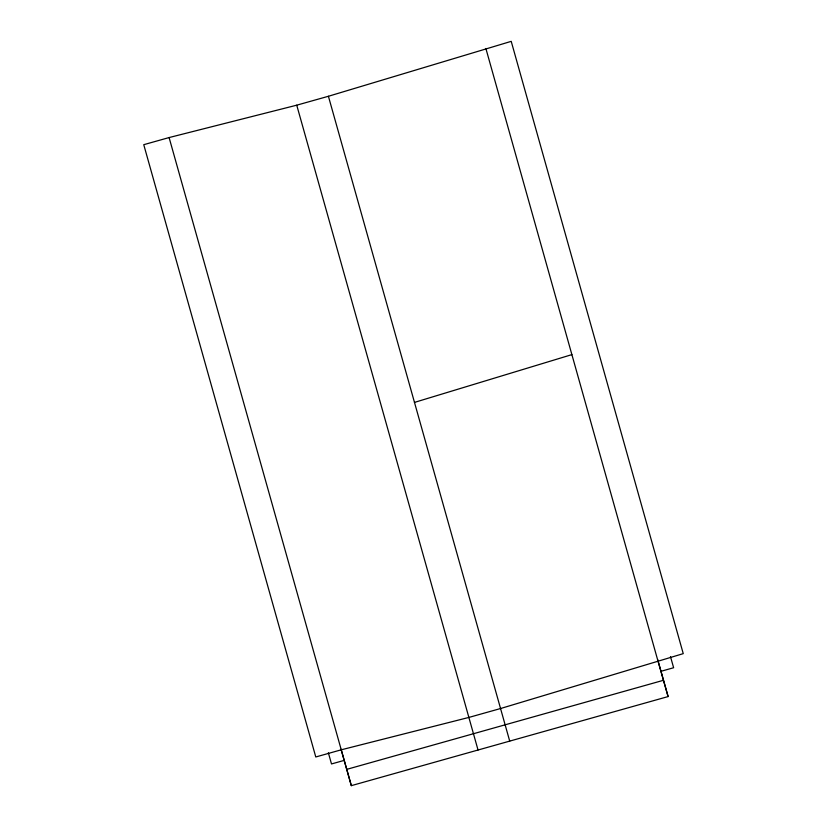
<?xml version="1.0" encoding="UTF-8"?>
<svg xmlns="http://www.w3.org/2000/svg" width="827" height="827" viewBox="0 0 827 827"><rect width="100%" height="100%" fill="white"/><g stroke="black" fill="none" stroke-linecap="round" stroke-linejoin="round"><path stroke-width="1.24" d="M328.412 96.273L511.22 41.35L683.247 653.64L500.438 708.563L468.764 717.464L341.127 749.841L315.78 756.974L143.753 144.684L169.101 137.561L296.738 105.184L328.412 96.273L509.711 741.106M414.43 402.418L571.891 354.618M344.177 760.385L331.503 763.952L328.36 752.766M660.949 671.307L673.623 667.74L670.48 656.576M346.689 769.379L663.461 680.29M169.101 137.561L351.33 785.65L668.102 696.572L657.816 660.132M657.703 659.915L668.102 696.572M478.037 750.017L296.738 105.184M485.873 48.473L657.899 660.763M341.034 749.2L351.33 785.65"/></g></svg>
